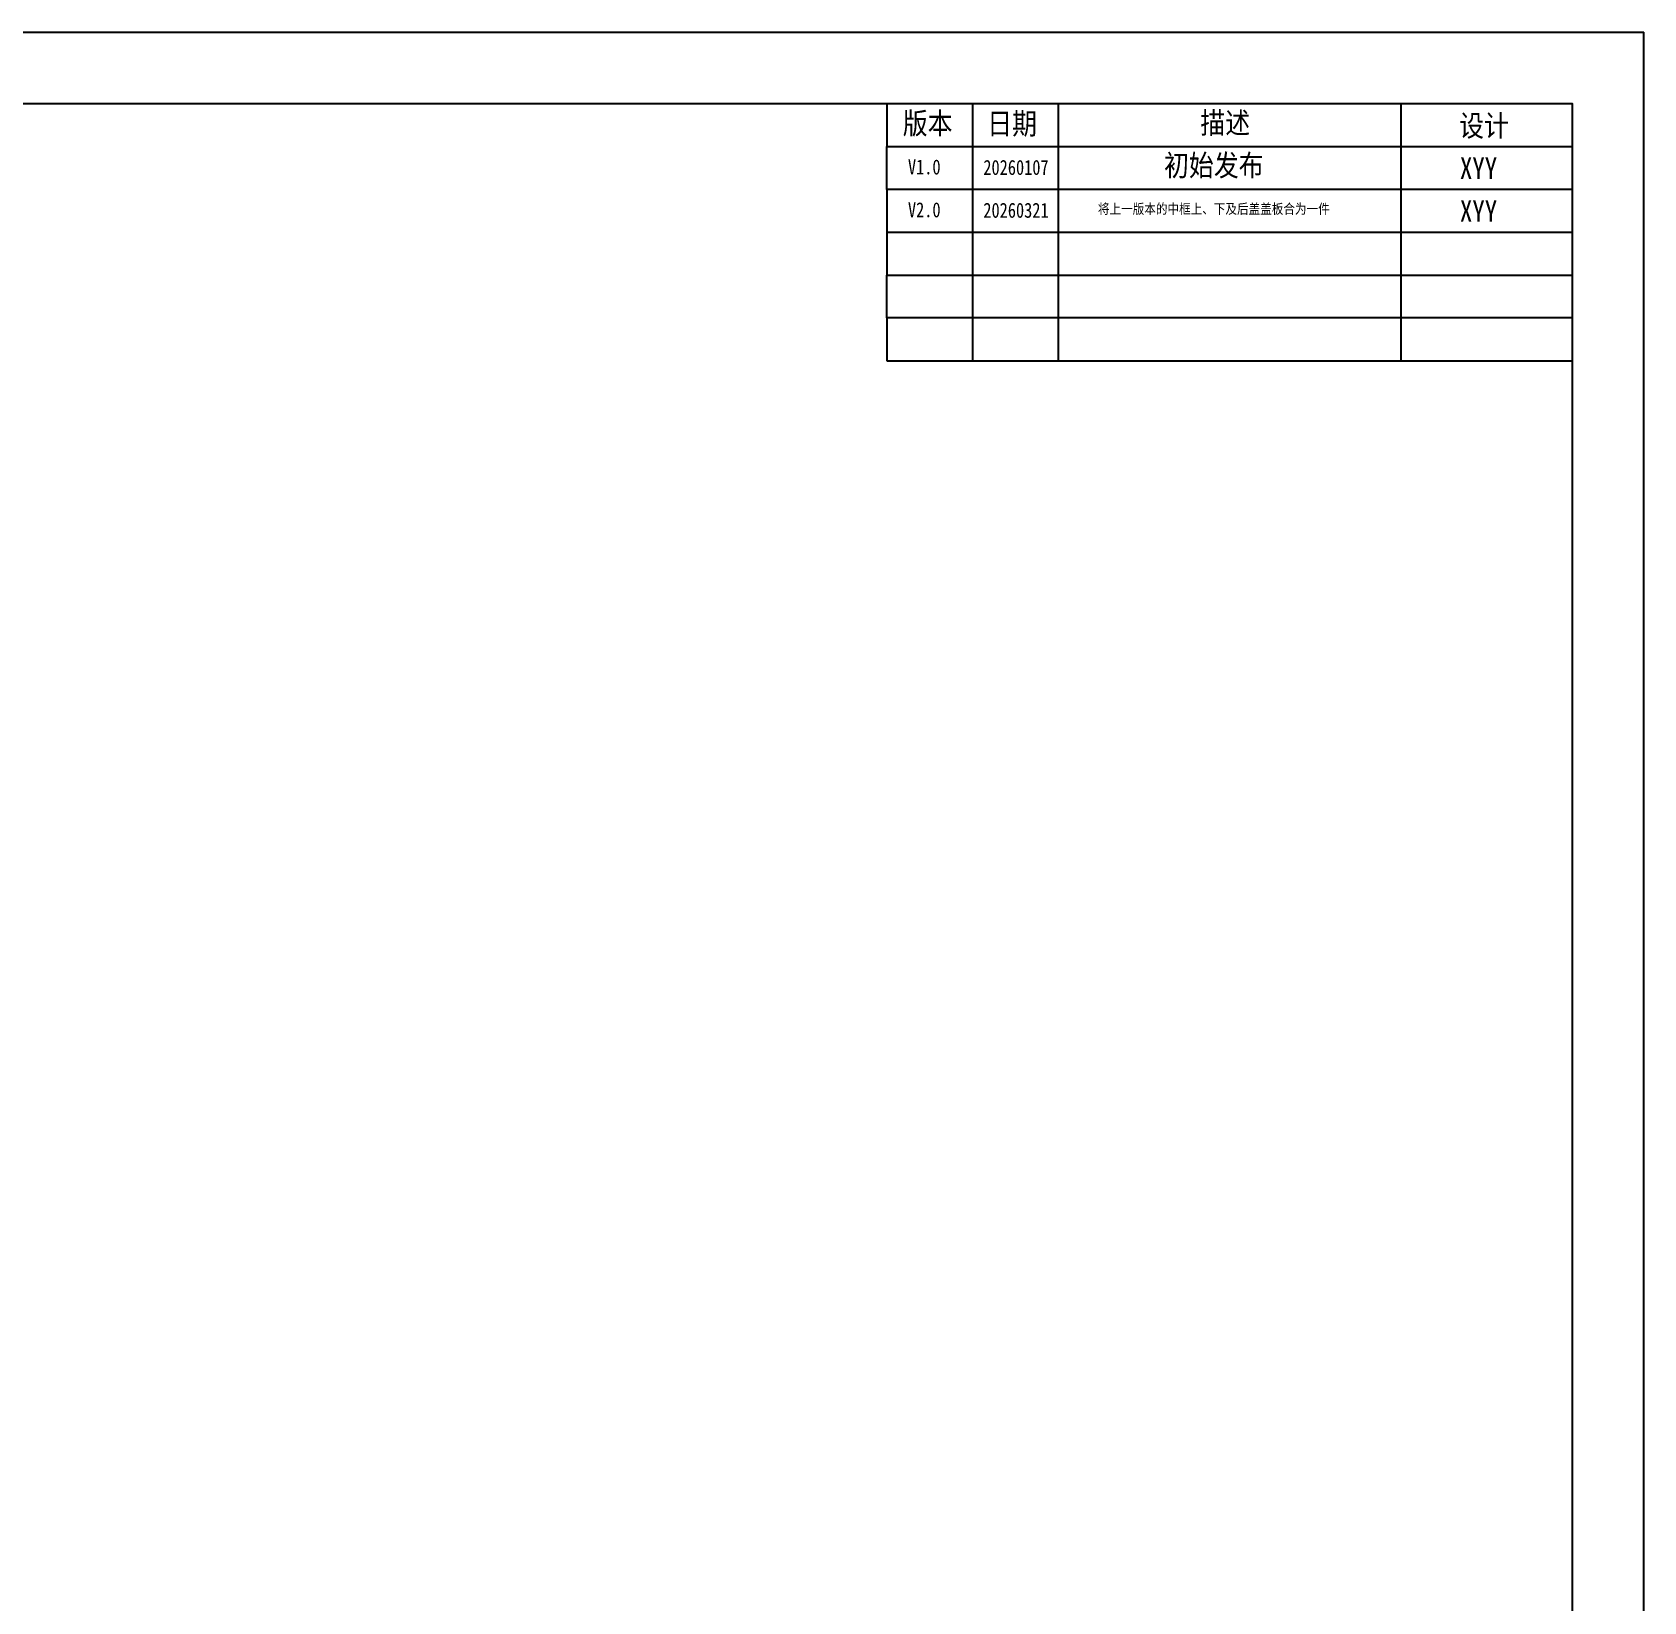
# Model space of a CAD drawing. Header units: millimetres. Extents: x -177 to 18421, y -5017 to 3255.
# Drawn here: x 14711 to 15275, y 1710 to 2259 of the extents above; entities that cross this region are included whole.
import ezdxf

# ---------------------------------------------------------------- set-up
doc = ezdxf.new("R2010")
doc.units = ezdxf.units.MM
doc.header["$LTSCALE"] = 46.255
doc.layers.get('0').update_dxf_attribs({"linetype": 'CONTINUOUS'})
doc.styles.get("Standard").update_dxf_attribs({"font": 'txt', "width": 0.85})
doc.styles.add('TEXTSTYLE_1', font='gdt', dxfattribs={"width": 0.8})

msp = doc.modelspace()

# ---------------------------------------------------------------- linework, layer by layer
at = {"color": 7, "linetype": 'Continuous'}
for p in [(13724.839, 2259.458), (15274.839, 1159.458)]:
    msp.add_line(p, (15274.839, 2259.458), dxfattribs=at)
for p, q in [((15039.839, 2234.458), (15039.839, 2189.458)), ((15069.839, 2234.458), (15069.839, 2189.458)), ((15189.839, 2234.458), (15189.839, 2189.458)), ((15009.839, 2189.458), (15009.839, 2174.458)), ((15039.839, 2189.458), (15039.839, 2144.458)), ((15069.839, 2189.458), (15069.839, 2144.458)), ((15189.839, 2189.458), (15189.839, 2144.458)), ((15249.839, 2144.458), (15249.839, 2189.458)), ((15009.839, 2159.458), (15009.839, 2174.458)), ((15009.839, 2174.458), (15249.839, 2174.458)), ((15249.839, 2159.458), (15009.839, 2159.458)), ((15009.839, 2159.458), (15009.839, 2144.458)), ((15009.839, 2144.458), (15249.839, 2144.458))]:
    msp.add_line(p, q)
msp.add_lwpolyline([(13749.839, 1184.458), (15249.839, 1184.458), (15249.839, 2234.458), (13749.839, 2234.458)], close=True, dxfattribs=at)
for points in [[(15249.839, 2204.458), (15009.839, 2204.458), (15009.839, 2189.458), (15249.839, 2189.458), (15249.839, 2234.458), (15009.839, 2234.458), (15009.839, 2219.458)], [(15009.839, 2204.458), (15009.839, 2219.458), (15249.839, 2219.458)]]:
    msp.add_lwpolyline(points)

# ---------------------------------------------------------------- texts
at = {"lineweight": -3, "char_height": 7.5163, "attachment_point": 5}
for s, insert, width in [('{\\fSimSun|b0|i0|c134|p54;版本}', (15024.179, 2227.146), 32.26492), ('{\\fSimSun|b0|i0|c134|p54;日期}', (15053.731, 2227.042), 32.26492), ('{\\fSimSun|b0|i0|c134|p54;描述}', (15128.339, 2227.35), 32.26492), ('{\\fSimSun|b0|i0|c134|p54;设计}', (15218.921, 2226.335), 32.26492), ('{\\fSimSun|b0|i0|c134|p54;初始发布}', (15124.348, 2212.455), 49.01933), ('{\\fSimSun|b0|i0|c134|p54;XYY}', (15217.004, 2211.903), 32.26492), ('{\\fSimSun|b0|i0|c134|p54;XYY}', (15217.004, 2196.903), 32.26492)]:
    msp.add_mtext(s, dxfattribs=dict(at, insert=insert, width=width))
at = {"insert": (15017.272, 2214.94), "char_height": 5.25, "width": 18.95171, "attachment_point": 1, "style": 'TEXTSTYLE_1'}
msp.add_mtext('{\\fSimSun|b0|i0|c0|p2;V1.0}', dxfattribs=at)
at = {"color": 0, "insert": (15043.663, 2214.781), "char_height": 5.25, "width": 28.21107, "attachment_point": 1, "style": 'TEXTSTYLE_1'}
msp.add_mtext('{\\fSimSun|b0|i0|c134|p54;20260107}', dxfattribs=at)
at = {"color": 1, "char_height": 5.25, "attachment_point": 1, "style": 'TEXTSTYLE_1'}
for s, insert, width in [('{\\fSimSun|b0|i0|c0|p54;V\\fSimSun|b0|i0|c134|p54;2.0}', (15017.272, 2199.94), 18.95171), ('{\\fSimSun|b0|i0|c134|p54;20260321}', (15043.663, 2199.781), 28.21107)]:
    msp.add_mtext(s, dxfattribs=dict(at, insert=insert, width=width))
at = {"color": 1, "lineweight": -3, "insert": (15124.348, 2197.455), "char_height": 3.5, "width": 111.18416, "attachment_point": 5}
msp.add_mtext('{\\fSimSun|b0|i0|c134|p54;将上一版本的中框上、下及后盖盖板合为一件}', dxfattribs=at)

doc.saveas('drawing.dxf')
